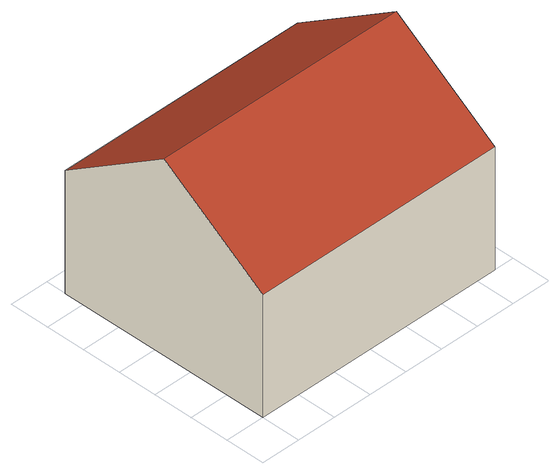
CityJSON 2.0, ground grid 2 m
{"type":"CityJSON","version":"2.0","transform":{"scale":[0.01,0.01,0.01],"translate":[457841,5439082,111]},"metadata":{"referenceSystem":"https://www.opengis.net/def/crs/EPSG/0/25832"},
"CityObjects":{
"building1":{"type":"Building","geometry":[{"type":"MultiSurface","lod":"2","boundaries":[[[0,1,2,3,4]],[[5,6,0,4]],[[7,8,6,5,9]],[[2,1,8,7]],[[3,2,7,9]],[[6,8,1,0]],[[3,9,5,4]]],"semantics":{"surfaces":[{"type":"WallSurface"},{"type":"RoofSurface"},{"type":"GroundSurface"}],"values":[0,0,0,1,0,1,2]}}]}
},
"vertices":[
[0,0,625],[0,550,1000],[0,1100,625],[0,1100,0],[0,0,0],[1300,0,0],[1300,0,625],[1300,1100,625],[1300,550,1000],[1300,1100,0]
]}
